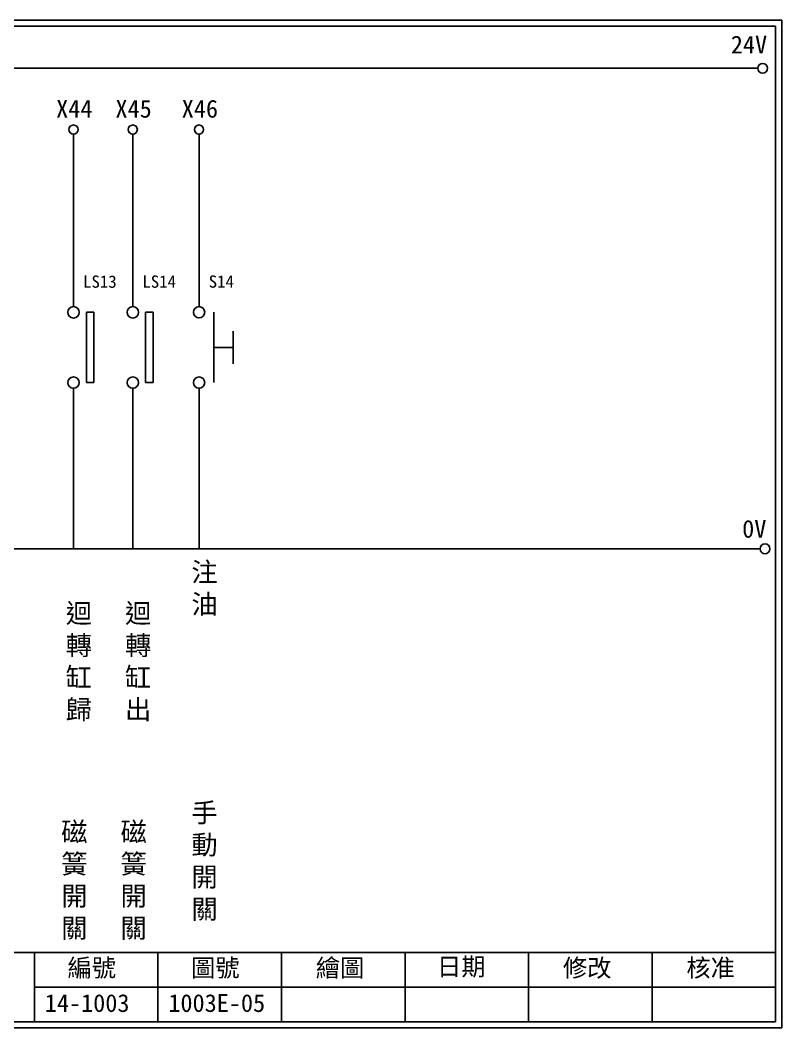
# Model space of a CAD drawing. Extents: x 325 to 612, y 3 to 207.
# Drawn here: x 458.2 to 612.3, y 3 to 207 of the extents above; entities that cross this region are included whole.
import ezdxf

# ---------------------------------------------------------------- set-up
doc = ezdxf.new("R2010")
doc.units = 0
doc.layers.get('0').update_dxf_attribs({"linetype": 'CONTINUOUS'})
doc.layers.add('圖框層', color=7, linetype='CONTINUOUS')
doc.layers.add('標尺寸層', color=3, linetype='CONTINUOUS')
doc.styles.add('CNS', font='romanc.shx', dxfattribs={"bigfont": 'chineset.shx'})
doc.styles.add('STSL', font='kaiu.ttf')

msp = doc.modelspace()

# ---------------------------------------------------------------- linework, layer by layer
for p, q in [((473.1, 147.83), (471.59, 147.83)), ((485.1, 147.83), (483.59, 147.83)), ((501.27, 140.73), (501.27, 144.04)), ((501.27, 140.73), (501.27, 137.42)), ((473.1, 133.6), (471.59, 133.6)), ((485.1, 133.6), (483.59, 133.6))]:
    msp.add_line(p, q)
for centre in [(608.44, 197.22), (608.92, 99.96)]:
    msp.add_circle(centre, 1)
at = {"layer": '圖框層', "color": 7}
for p, q in [((612.32, 206.97), (325.32, 206.97)), ((612.32, 3), (612.32, 206.97)), ((611.07, 205.72), (326.57, 205.72)), ((611.07, 4.25), (611.07, 205.72)), ((326.57, 18.25), (611.07, 18.25)), ((461.07, 4.25), (461.07, 18.25)), ((486.07, 4.25), (486.07, 18.25)), ((511.07, 4.25), (511.07, 18.25)), ((536.07, 4.25), (536.07, 18.25)), ((561.07, 4.25), (561.07, 18.25)), ((586.07, 4.25), (586.07, 18.25)), ((461.07, 11.25), (611.07, 11.25)), ((326.57, 4.25), (611.07, 4.25)), ((325.32, 3), (612.32, 3))]:
    msp.add_line(p, q, dxfattribs=at)
at = {"layer": '標尺寸層', "color": 7}
for p, q in [((329.84, 197.22), (607.44, 197.22)), ((468.99, 183.91), (468.99, 148.99)), ((480.99, 183.91), (480.99, 148.99)), ((494.4, 183.91), (494.4, 148.99)), ((471.59, 133.6), (471.59, 147.83)), ((473.1, 133.6), (473.1, 147.83)), ((483.59, 133.6), (483.59, 147.83)), ((485.1, 133.6), (485.1, 147.83)), ((497.4, 147.84), (497.4, 133.61)), ((501.27, 140.73), (497.4, 140.73)), ((468.99, 132.46), (468.99, 99.96)), ((468.99, 132.45), (468.99, 99.96)), ((480.99, 132.46), (480.99, 99.96)), ((480.99, 132.45), (480.99, 99.96)), ((494.4, 132.46), (494.4, 99.96)), ((330.05, 99.96), (607.92, 99.96))]:
    msp.add_line(p, q, dxfattribs=at)
for centre, radius in [((468.99, 184.83), 0.92), ((480.99, 184.83), 0.92), ((494.4, 184.83), 0.92), ((468.99, 147.83), 1.15), ((480.99, 147.83), 1.15), ((494.4, 147.84), 1.15), ((468.99, 133.6), 1.15), ((480.99, 133.6), 1.15), ((494.4, 133.61), 1.15)]:
    msp.add_circle(centre, radius, dxfattribs=at)

# ---------------------------------------------------------------- texts
at = {"layer": '圖框層', "color": 4, "style": 'STSL'}
for s, height, p in [('24V', 3.6, (602, 200.22)), ('X44', 3.6, (465.48, 187.24)), ('X45', 3.6, (477.48, 187.24)), ('X46', 3.6, (490.89, 187.24)), ('LS13', 2.5, (470.93, 152.8)), ('LS14', 2.5, (482.93, 152.8)), ('S14', 2.5, (496.35, 152.81)), ('0V', 3.6, (604.3, 102.2)), ('編號', 3.6, (467.78, 13.34)), ('圖號', 3.6, (492.78, 13.34)), ('繪圖', 3.6, (518.01, 13.34)), ('日期', 3.6, (542.54, 13.59)), ('修改', 3.6, (568.01, 13.34)), ('核准', 3.6, (593.01, 13.34)), ('14-1003', 3.6, (463.18, 6.22)), ('1003E-05', 3.6, (488.18, 6.22))]:
    msp.add_text(s, height=height, dxfattribs=at).set_placement(p)
at = {"layer": '標尺寸層', "color": 7, "char_height": 3.9, "width": 4.9608, "style": 'CNS'}
for s, insert, attachment_point in [('{\\fDFKai-SB|b0|i0|c136|p65;注油}', (492.85, 97.23), 1), ('{\\fDFKai-SB|b0|i0|c136|p65;迴轉缸歸}', (470.07, 76.97), 5), ('{\\fDFKai-SB|b0|i0|c136|p65;迴轉缸出}', (482.07, 76.97), 5), ('{\\fDFKai-SB|b0|i0|c136|p65;手動開關}', (492.85, 48.49), 1), ('{\\fDFKai-SB|b0|i0|c136|p65;磁簧開關}', (469.17, 32.72), 5), ('{\\fDFKai-SB|b0|i0|c136|p65;磁簧開關}', (481.17, 32.72), 5)]:
    msp.add_mtext(s, dxfattribs=dict(at, insert=insert, attachment_point=attachment_point))

doc.saveas('drawing.dxf')
